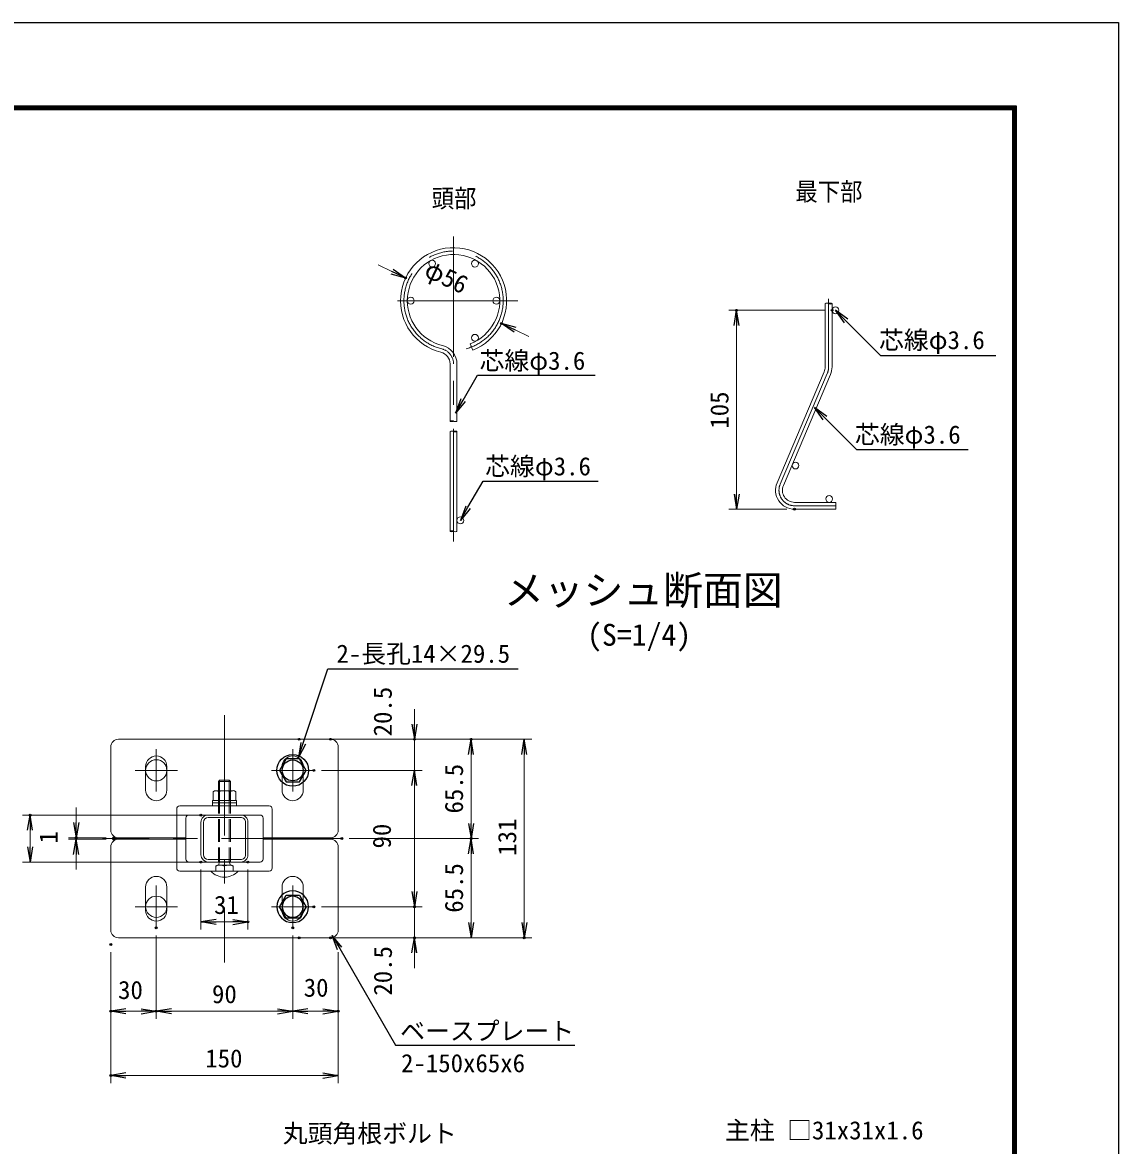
# Model space of a CAD drawing. Units: millimetres, scale not verified, with parts at other scales. Extents: x -4200 to 4200, y -2970 to 2970.
# Drawn here: x 1308 to 4200, y 5 to 2970 of the extents above; entities that cross this region are included whole.
import ezdxf
from ezdxf.enums import TextEntityAlignment as Align

# ---------------------------------------------------------------- set-up
doc = ezdxf.new("R2010")
doc.units = ezdxf.units.MM
doc.header["$LTSCALE"] = 10
doc.header["$PDMODE"] = 32
doc.header["$PDSIZE"] = 5
doc.linetypes.add('DASHED', pattern=[7.5, 6, -1.5])
doc.linetypes.add('USER1', pattern=[50.8, 31.75, -6.35, 6.35, -6.35])
for name, color, linetype, lineweight in [('0-0_D-STR-DIM', 7, 'Continuous', 13), ('0-1_D-STR3', 3, 'Continuous', 13), ('0-2_D-BMK', 2, 'USER1', 13), ('0-4_D-STR2', 7, 'Continuous', 13), ('0-5_0', 7, 'Continuous', 25), ('0-7_D-STR-TXT', 7, 'Continuous', 25), ('0-B_31', 1, 'Continuous', 5), ('0-D_D-TTL', 7, 'Continuous', 25)]:
    doc.layers.add(name, color=color, linetype=linetype, lineweight=lineweight)
doc.layers.add('0-6_Defpoints', color=7, linetype='Continuous')
doc.layers.add('0-8_D-TTL-TXT', color=7, linetype='Continuous')
doc.styles.add('ＭＳ ゴシック', font='')
doc.styles.get('ＭＳ ゴシック').set_extended_font_data('MS Gothic')

# ---------------------------------------------------------------- blocks, each defined once
blk = doc.blocks.new('_Open')
at = {"layer": '0-5_0'}
blk.add_line((-10, 1.667), (0, 0), dxfattribs=at)
blk.add_lwpolyline([(-10, -1.667), (0, 0), (-10, 0)], dxfattribs=at)
blk = doc.blocks.new('ベースプレート部品\u3000平面図')
at = {"layer": '0-1_D-STR3'}
for p, q in [((-6588.24, 53459.09), (-7988.24, 53459.09)), ((-8038.24, 53409.09), (-8038.24, 52859.09)), ((-6538.24, 52859.09), (-6538.24, 53409.09)), ((-7808.25, 53124.09), (-7808.25, 53279.08)), ((-7668.25, 53124.09), (-7668.25, 53279.08)), ((-6908.25, 53124.09), (-6908.25, 53279.08)), ((-6768.25, 53124.09), (-6768.25, 53279.08)), ((-7603.25, 52809.09), (-7603.25, 52999.09)), ((-6993.25, 53019.09), (-7583.25, 53019.09)), ((-6973.25, 52999.09), (-6973.25, 52809.09)), ((-7543.25, 52809.09), (-7543.25, 52939.09)), ((-7053.25, 52959.09), (-7523.25, 52959.09)), ((-7033.25, 52809.09), (-7033.25, 52939.09)), ((-7988.24, 52809.09), (-7542.4, 52809.09)), ((-7032.4, 52809.09), (-6588.24, 52809.09))]:
    blk.add_line(p, q, dxfattribs=at)
for centre, radius, start, end in [((-7988.24, 53409.09), 50, 90, 180), ((-6588.24, 53409.09), 50, 0, 90), ((-7738.25, 53279.08), 70, 0, 180), ((-6838.25, 53279.08), 70, 0, 180), ((-7738.25, 53124.09), 70, 180, 0), ((-6838.25, 53124.09), 70, 180, 0), ((-7583.25, 52999.09), 20, 90, 180), ((-6993.25, 52999.09), 20, 0, 90), ((-7523.25, 52939.09), 20, 90, 180), ((-7053.25, 52939.09), 20, 0, 90), ((-7988.24, 52859.09), 50, 180, 270), ((-6588.24, 52859.09), 50, 270, 0)]:
    blk.add_arc(centre, radius, start, end, dxfattribs=at)
blk = doc.blocks.new('M10-平')
at = {"layer": '0-5_0', "color": 3}
blk.add_lwpolyline([(76.28, -44.04), (76.28, 44.04), (0, 88.08), (-76.28, 44.04), (-76.28, -44.04), (0, -88.08)], close=True, dxfattribs=at)
for radius in [105.01, 69.26]:
    blk.add_circle((0, 0), radius, dxfattribs=at)
blk = doc.blocks.new('MLeader7')
at = {"layer": '0-0_D-STR-DIM', "lineweight": 25}
blk.add_line((2476.54, 1969.75), (2450.77, 1938.44), dxfattribs=at)
for points in [[(2470.77, 1973.08), (2508.75, 2038.87), (2812.08, 2038.87), (2819.28, 2038.87)], [(2465, 1976.42), (2450.77, 1938.44), (2470.77, 1973.08)]]:
    blk.add_lwpolyline(points, dxfattribs=at)
blk = doc.blocks.new('MLeader8')
at = {"layer": '0-0_D-STR-DIM', "lineweight": 25}
blk.add_line((2489.33, 1686.79), (2463.56, 1655.48), dxfattribs=at)
for points in [[(2483.56, 1690.12), (2523.41, 1759.14), (2820.05, 1759.14), (2827.25, 1759.14)], [(2477.78, 1693.45), (2463.56, 1655.48), (2483.56, 1690.12)]]:
    blk.add_lwpolyline(points, dxfattribs=at)
blk = doc.blocks.new('MLeader9')
at = {"layer": '0-0_D-STR-DIM', "lineweight": 25}
blk.add_line((3476.88, 2177.16), (3453.31, 2210.16), dxfattribs=at)
for points in [[(3486.31, 2186.59), (3453.31, 2210.16), (3481.6, 2181.87)], [(3481.6, 2181.87), (3572.34, 2091.13), (3869.26, 2091.13), (3876.46, 2091.13)]]:
    blk.add_lwpolyline(points, dxfattribs=at)
blk = doc.blocks.new('MLeader10')
at = {"layer": '0-0_D-STR-DIM', "lineweight": 25}
blk.add_line((3421.27, 1920.67), (3397.7, 1953.67), dxfattribs=at)
for points in [[(3430.7, 1930.1), (3397.7, 1953.67), (3425.99, 1925.39)], [(3425.99, 1925.39), (3509.03, 1842.35), (3796.09, 1842.35), (3803.29, 1842.35)]]:
    blk.add_lwpolyline(points, dxfattribs=at)
blk = doc.blocks.new('MLeader12')
at = {"layer": '0-7_D-STR-TXT'}
blk.add_line((2054.99, 1065.08), (2036.03, 1029.23), dxfattribs=at)
for points in [[(2048.66, 1067.18), (2114.05, 1263.67), (2608.53, 1263.67), (2615.73, 1263.67)], [(2042.34, 1069.29), (2036.03, 1029.23), (2048.66, 1067.18)]]:
    blk.add_lwpolyline(points, dxfattribs=at)
blk = doc.blocks.new('MLeader13')
at = {"layer": '0-7_D-STR-TXT'}
blk.add_line((2139.37, 521.76), (2125.13, 559.73), dxfattribs=at)
for points in [[(2150.91, 528.43), (2125.13, 559.73), (2145.14, 525.09)], [(2145.14, 525.09), (2292.36, 270.29), (2758.18, 270.29), (2765.38, 270.29)]]:
    blk.add_lwpolyline(points, dxfattribs=at)

msp = doc.modelspace()

# ---------------------------------------------------------------- linework, layer by layer
at = {"layer": '0-0_D-STR-DIM'}
for p, q in [((2282.91, 2312.59), (2246.77, 2329.73)), ((3424.31, 2210.16), (3172.33, 2210.16)), ((3192.33, 1725.16), (3192.33, 2170.16)), ((2608.2, 2158.36), (2644.34, 2141.22)), ((3325.31, 1685.16), (3172.33, 1685.16)), ((2342.35, 1117.59), (2342.35, 1157.59)), ((2058.02, 1077.59), (2511.72, 1077.59)), ((2141.01, 1077.59), (2362.35, 1077.59)), ((2141.01, 1077.59), (2652.06, 1077.59)), ((2342.35, 995.6), (2342.35, 1077.59)), ((2491.72, 855.59), (2491.72, 1037.59)), ((2632.06, 1037.59), (2632.06, 593.59)), ((2096.99, 995.6), (2362.35, 995.6)), ((2096.99, 995.6), (2362.35, 995.6)), ((2342.35, 955.6), (2342.35, 915.6)), ((2342.35, 955.6), (2342.35, 675.59)), ((1449.66, 857.59), (1449.66, 897.59)), ((1759.01, 877.59), (1308.12, 877.59)), ((1328.12, 793.59), (1328.12, 837.59)), ((1529.02, 817.59), (1429.66, 817.59)), ((1529.02, 813.59), (1429.66, 813.59)), ((1449.66, 813.59), (1449.66, 817.59)), ((2170.48, 815.59), (2511.72, 815.59)), ((2170.48, 815.59), (2511.72, 815.59)), ((1449.66, 773.59), (1449.66, 733.59)), ((2491.72, 593.59), (2491.72, 775.59)), ((1759.01, 753.59), (1308.12, 753.59)), ((1779.01, 733.59), (1779.01, 575.41)), ((1903.01, 733.59), (1903.01, 575.41)), ((2342.35, 675.59), (2342.35, 715.59)), ((2096.99, 635.59), (2362.35, 635.59)), ((2096.99, 635.59), (2362.35, 635.59)), ((2342.35, 635.59), (2342.35, 553.59)), ((1819.01, 595.41), (1863.01, 595.41)), ((1660.99, 559.64), (1660.99, 339.83)), ((1660.99, 559.64), (1660.99, 339.83)), ((2020.99, 559.64), (2020.99, 339.83)), ((2020.99, 559.64), (2020.99, 339.83)), ((2058.02, 553.59), (2511.72, 553.59)), ((2141.01, 553.59), (2362.35, 553.59)), ((2141.01, 553.59), (2652.06, 553.59)), ((1541.01, 515.64), (1541.01, 339.83)), ((1541.01, 515.64), (1541.01, 170.11)), ((2141.01, 515.64), (2141.01, 339.83)), ((2141.01, 515.64), (2141.01, 170.11)), ((2342.35, 513.59), (2342.35, 473.59)), ((1620.99, 359.83), (1581.01, 359.83)), ((1980.99, 359.83), (1700.99, 359.83)), ((2060.99, 359.83), (2101.01, 359.83)), ((2101.01, 190.11), (1581.01, 190.11))]:
    msp.add_line(p, q, dxfattribs=at)
at = {"layer": '0-1_D-STR3'}
for p, q in [((1824.99, 966.39), (1828.19, 969.59)), ((1824.99, 941.99), (1824.99, 966.39)), ((1856.99, 966.39), (1824.99, 966.39)), ((1853.79, 969.59), (1828.19, 969.59)), ((1828.19, 941.99), (1828.19, 969.59)), ((1853.79, 941.99), (1853.79, 969.59)), ((1856.99, 966.39), (1853.79, 969.59)), ((1856.99, 941.99), (1856.99, 966.39)), ((1811.01, 915.99), (1811.01, 939.19)), ((1817.9, 941.99), (1864.08, 941.99)), ((1826.01, 915.99), (1826.01, 939.19)), ((1856.01, 915.99), (1856.01, 939.19)), ((1871.01, 915.99), (1871.01, 939.19)), ((1809.01, 915.99), (1809.01, 909.59)), ((1809.01, 909.59), (1873.01, 909.59)), ((1811.01, 915.99), (1871.01, 915.99)), ((1877.01, 729.59), (1805.01, 729.59))]:
    msp.add_line(p, q, dxfattribs=at)
at = {"layer": '0-1_D-STR3', "linetype": 'DASHED'}
for p, q in [((1824.99, 941.99), (1825.01, 754.39)), ((1828.19, 941.99), (1828.21, 754.39)), ((1853.79, 942), (1853.81, 754.4)), ((1856.99, 942), (1857.01, 754.4)), ((1818.41, 743.19), (1822.57, 745.59)), ((1818.41, 729.59), (1818.41, 743.19)), ((1859.45, 745.59), (1822.57, 745.59)), ((1857.01, 754.39), (1825.01, 754.39)), ((1825.01, 745.59), (1828.21, 754.39)), ((1857.01, 745.59), (1853.81, 754.39)), ((1863.61, 743.19), (1859.45, 745.59)), ((1863.61, 729.59), (1863.61, 743.19))]:
    msp.add_line(p, q, dxfattribs=at)
at = {"layer": '0-1_D-STR3'}
msp.add_lwpolyline([(1809.01, 915.99), (1873.01, 915.99), (1873.01, 909.59)], dxfattribs=at)
msp.add_lwpolyline([(1809.01, 909.59), (1873.01, 909.59), (1873.01, 901.59), (1809.01, 901.59)], close=True, dxfattribs=at)
for centre in [(1661.01, 995.59), (1661.01, 635.59)]:
    msp.add_circle(centre, 28, dxfattribs=at)
for centre, radius, start, end in [((1818.51, 930.61), 11.39, 48.83491, 131.16509), ((1841.01, 900.41), 41.58, 68.85295, 111.14705), ((1863.51, 930.61), 11.4, 48.86505, 131.13495), ((1841.01, 762.09), 48.5, 222.07502, 317.92498)]:
    msp.add_arc(centre, radius, start, end, dxfattribs=at)
at = {"layer": '0-1_D-STR3', "linetype": 'DASHED'}
for centre, radius, start, end in [((1829.71, 717.59), 27.99, 66.18668, 113.81332), ((1852.31, 717.8), 27.8, 66.0128, 113.9872)]:
    msp.add_arc(centre, radius, start, end, dxfattribs=at)
at = {"layer": '0-2_D-BMK'}
for p, q in [((2445.56, 2404.98), (2445.56, 1599.4)), ((2615.06, 2235.48), (2276.06, 2235.48)), ((3435.31, 2060.46), (3435.31, 2240.82)), ((3307.57, 1751.18), (3432.05, 2044.44)), ((3454.31, 1694.16), (3345.31, 1694.16)), ((1841.01, 1141.42), (1841.01, 488.74)), ((1661.01, 1051.59), (1661.01, 939.59)), ((2021.01, 1051.59), (2021.01, 939.59)), ((1605.01, 995.59), (1717.01, 995.59)), ((2077.01, 995.59), (1965.01, 995.59)), ((2150.48, 815.59), (1518.84, 815.59)), ((1661.01, 579.59), (1661.01, 691.59)), ((2021.01, 579.59), (2021.01, 691.59)), ((1605.01, 635.59), (1717.01, 635.59)), ((2077.01, 635.59), (1965.01, 635.59))]:
    msp.add_line(p, q, dxfattribs=at)
for centre, radius, start, end in [((2445.56, 2235.48), 131, 284.7, 256.20952), ((2404.56, 2068.44), 41, 0, 76.20952), ((3394.31, 2060.46), 41, 337, 0), ((3345.31, 1735.16), 41, 157, 270)]:
    msp.add_arc(centre, radius, start, end, dxfattribs=at)
at = {"layer": '0-4_D-STR2'}
for p, q in [((3426.31, 2060.46), (3426.31, 2227.88)), ((3444.31, 2060.46), (3444.31, 2227.88)), ((2489.77, 2121.77), (2496.3, 2105)), ((2436.56, 2068.44), (2436.56, 1917.25)), ((2454.56, 2068.44), (2454.56, 1917.17)), ((3299.29, 1754.69), (3423.77, 2047.95)), ((3315.86, 1747.66), (3440.34, 2040.92)), ((2436.56, 1890.27), (2436.56, 1626.7)), ((2454.56, 1890.27), (2454.56, 1626.7)), ((3454.31, 1703.16), (3345.31, 1703.16)), ((3454.31, 1703.16), (3454.31, 1685.16)), ((3454.31, 1685.16), (3345.31, 1685.16))]:
    msp.add_line(p, q, dxfattribs=at)
for centre in [(2389.06, 2333.34), (2502.06, 2333.34), (2332.56, 2235.48), (2558.56, 2235.48), (3453.31, 2210.16), (2502.06, 2137.62), (3347.97, 1800.28), (3436.81, 1712.16), (2463.56, 1655.48)]:
    msp.add_circle(centre, 9, dxfattribs=at)
for centre, radius, start, end in [((2445.56, 2235.48), 140, 291.25, 256.20952), ((2445.56, 2235.48), 122, 291.25, 256.20952), ((2404.56, 2068.44), 50, 0, 76.20952), ((2404.56, 2068.44), 32, 0, 76.20952), ((3394.31, 2060.46), 32, 337, 0), ((3394.31, 2060.46), 50, 337, 0), ((3345.31, 1735.16), 50, 157, 270), ((3345.31, 1735.16), 32, 157, 270)]:
    msp.add_arc(centre, radius, start, end, dxfattribs=at)
for centre, major_axis, start_param in [((3430.83, 2227.79), (-4.5, 0), 3.2194146), ((2450.06, 1917.25), (4.5, 0), 3.1415927), ((2441.07, 1890.18), (-4.5, 0), 3.2194146), ((2450.02, 1626.83), (4.5, 0), 3.2194146)]:
    msp.add_ellipse(centre, major_axis=major_axis, ratio=0.246642, start_param=start_param, end_param=6.2053633, dxfattribs=at)
for centre, major_axis in [((3439.83, 2227.79), (-4.5, 0)), ((2441.06, 1917.25), (4.5, 0)), ((2450.07, 1890.18), (-4.5, 0)), ((2441.02, 1626.83), (4.5, 0))]:
    msp.add_ellipse(centre, major_axis=major_axis, ratio=0.246642, dxfattribs=at)
at = {"layer": '0-6_Defpoints'}
for p in [(2319.06, 2295.46), (3192.33, 2210.16), (3444.31, 2210.16), (2572.06, 2175.5), (3345.31, 1685.16), (2038.02, 1077.59), (2121.01, 1077.59), (2342.35, 1077.59), (2491.72, 1077.59), (2076.99, 995.6), (1328.12, 877.59), (1779.01, 877.59), (1449.66, 817.59), (1549.02, 817.59), (1549.02, 813.59), (2150.48, 815.59), (2491.72, 815.59), (1779.01, 753.59), (1903.01, 753.59), (2076.99, 635.59), (2342.35, 635.59), (1903.01, 595.41), (1660.99, 579.64), (2020.99, 579.64), (1541.01, 535.64), (2038.02, 553.59), (2121.01, 553.59), (2141.01, 535.64), (2342.35, 553.59), (2632.06, 553.59), (1541.01, 359.83), (1660.99, 359.83), (2141.01, 359.83), (1541.01, 190.11)]:
    msp.add_point(p, dxfattribs=at)
at = {"layer": '0-B_31'}
for p, q in [((1883.98, 877.59), (1798.04, 877.59)), ((1883.88, 871.19), (1798.14, 871.19)), ((1779.01, 858.39), (1779.01, 772.79)), ((1785.41, 772.72), (1785.41, 858.46)), ((1896.61, 772.72), (1896.61, 858.46)), ((1903.01, 772.79), (1903.01, 858.39)), ((1798.11, 753.59), (1883.92, 753.59)), ((1798.14, 759.99), (1883.88, 759.99))]:
    msp.add_line(p, q, dxfattribs=at)
for centre, radius, start, end in [((1798.21, 858.39), 19.2, 90, 180.00001), ((1798.21, 858.39), 12.8, 90, 180), ((1883.81, 858.39), 19.2, 0.00001, 90.00002), ((1883.81, 858.39), 12.8, 0.00001, 90.00002), ((1798.21, 772.79), 19.2, 180.00001, 270), ((1798.21, 772.79), 12.8, 180, 270), ((1883.81, 772.79), 19.2, 270, 0.00001), ((1883.81, 772.79), 12.8, 270, 0.00001)]:
    msp.add_arc(centre, radius, start, end, dxfattribs=at)
at = {"layer": '0-D_D-TTL', "color": 2}
msp.add_lwpolyline([(-4199.62, 2970), (4200.38, 2970), (4200.38, -2970), (-4199.62, -2970)], close=True, dxfattribs=at)
at = {"layer": '0-D_D-TTL'}
for points in [[(-3929.62, 2750), (3930.38, 2750), (3930.38, -2750), (-3929.62, -2750)], [(-3927.12, 2747.5), (3927.88, 2747.5), (3927.88, -2747.5), (-3927.12, -2747.5)], [(-3924.62, 2745), (3925.38, 2745), (3925.38, -2745), (-3924.62, -2745)], [(-3922.12, 2742.5), (3922.88, 2742.5), (3922.88, -2742.5), (-3922.12, -2742.5)], [(-3919.62, 2740), (3920.38, 2740), (3920.38, -2740), (-3919.62, -2740)]]:
    msp.add_lwpolyline(points, close=True, dxfattribs=at)

# ---------------------------------------------------------------- block references
at = {"layer": '0-0_D-STR-DIM', "xscale": 4, "yscale": 4}
for p, rotation in [((2319.06, 2295.46), 334.63247), ((3192.33, 2210.16), 90), ((2572.06, 2175.5), 154.63247), ((3192.33, 1685.16), 270), ((2342.35, 1077.59), 270), ((2491.72, 1077.59), 90), ((2632.06, 1077.59), 90), ((2342.35, 995.6), 90), ((2342.35, 995.6), 90), ((1328.12, 877.59), 90), ((1449.66, 817.59), 270), ((2491.72, 815.59), 270), ((1449.66, 813.59), 90), ((2491.72, 815.59), 90), ((1328.12, 753.59), 270), ((2342.35, 635.59), 270), ((2342.35, 635.59), 270), ((1779.01, 595.41), 180), ((2491.72, 553.59), 270), ((2632.06, 553.59), 270), ((2342.35, 553.59), 90), ((1541.01, 359.83), 180), ((1660.99, 359.83), 180), ((2020.99, 359.83), 180), ((1541.01, 190.11), 180)]:
    msp.add_blockref('_Open', p, dxfattribs=dict(at, rotation=rotation))
at = {"layer": '0-0_D-STR-DIM'}
for name in ['MLeader9', 'MLeader7', 'MLeader10', 'MLeader8']:
    msp.add_blockref(name, (0, 0), dxfattribs=at)
at = {"layer": '0-0_D-STR-DIM', "xscale": 4, "yscale": 4}
for p in [(1903.01, 595.41), (1660.99, 359.83), (2020.99, 359.83), (2141.01, 359.83), (2141.01, 190.11)]:
    msp.add_blockref('_Open', p, dxfattribs=at)
at = {"layer": '0-1_D-STR3', "xscale": 0.4, "yscale": 0.4}
msp.add_blockref('ベースプレート部品\u3000平面図', (4756.31, -20306.04), dxfattribs=at)
at = {"layer": '0-1_D-STR3', "yscale": 0.4}
for name, p, xscale, rotation in [('M10-平', (2021.01, 995.59), 0.4, 30), ('ベースプレート部品\u3000平面図', (4756.31, 21937.23), -0.4, 180), ('M10-平', (2021.01, 635.59), -0.4, 150)]:
    msp.add_blockref(name, p, dxfattribs=dict(at, xscale=xscale, rotation=rotation))
at = {"layer": '0-7_D-STR-TXT'}
for name in ['MLeader12', 'MLeader13']:
    msp.add_blockref(name, (0, 0), dxfattribs=at)

# ---------------------------------------------------------------- texts
at = {"layer": '0-0_D-STR-DIM', "style": 'ＭＳ ゴシック'}
for s, rotation, p in [('φ56', 334.632, (2358.25, 2288.41)), ('105', 90, (3185.58, 1897.66)), ('20.5', 90, (2296.93, 1085.36)), ('65.5', 90, (2484.97, 881.74)), ('131', 90, (2625.32, 770.02)), ('1', 90, (1414.91, 802.52)), ('90', 90, (2294.6, 789.46)), ('65.5', 90, (2484.97, 619.74)), ('20.5', 90, (2297.3, 400.94))]:
    msp.add_text(s, height=48.09, rotation=rotation, dxfattribs=at).set_placement(p, align=Align.BOTTOM_LEFT)
for s, p in [('31', (1813.46, 602.15)), ('30', (2050.14, 383.63)), ('30', (1560.22, 377.49)), ('90', (1808.12, 366.58)), ('150', (1790.36, 196.86))]:
    msp.add_text(s, height=48.09, dxfattribs=at).set_placement(p, align=Align.BOTTOM_LEFT)
at = {"layer": '0-7_D-STR-TXT', "style": 'ＭＳ ゴシック', "width": 0.9}
for s, p in [('最下部', (3347.49, 2485.02)), ('頭部', (2387.78, 2467.14))]:
    msp.add_text(s, height=48.09, dxfattribs=at).set_placement(p, align=Align.BOTTOM_LEFT)
at = {"layer": '0-7_D-STR-TXT', "style": 'ＭＳ ゴシック'}
for s, p in [('芯線φ3.6', (3568.31, 2093.19)), ('芯線φ3.6', (2514.17, 2038.64)), ('芯線φ3.6', (3504.69, 1843.61)), ('芯線φ3.6', (2528.9, 1759.89)), ('2-長孔14×29.5', (2136.46, 1265.22)), ('ベースプレート', (2304.58, 269.19)), ('2-150x65x6 ', (2307.04, 184.3)), ('丸頭角根ボルト', (1994.88, -1.33)), ('主柱 □31x31x1.6', (3161.86, 6.96))]:
    msp.add_text(s, height=48.09, dxfattribs=at).set_placement(p, align=Align.BOTTOM_LEFT)
at = {"layer": '0-8_D-TTL-TXT', "style": 'ＭＳ ゴシック'}
for s, height, p in [('メッシュ断面図', 76.98, (2578.84, 1409.8)), ('(S=1/4)', 57.7, (2797.82, 1307.27))]:
    msp.add_text(s, height=height, dxfattribs=at).set_placement(p, align=Align.BOTTOM_LEFT)

doc.saveas('drawing.dxf')
